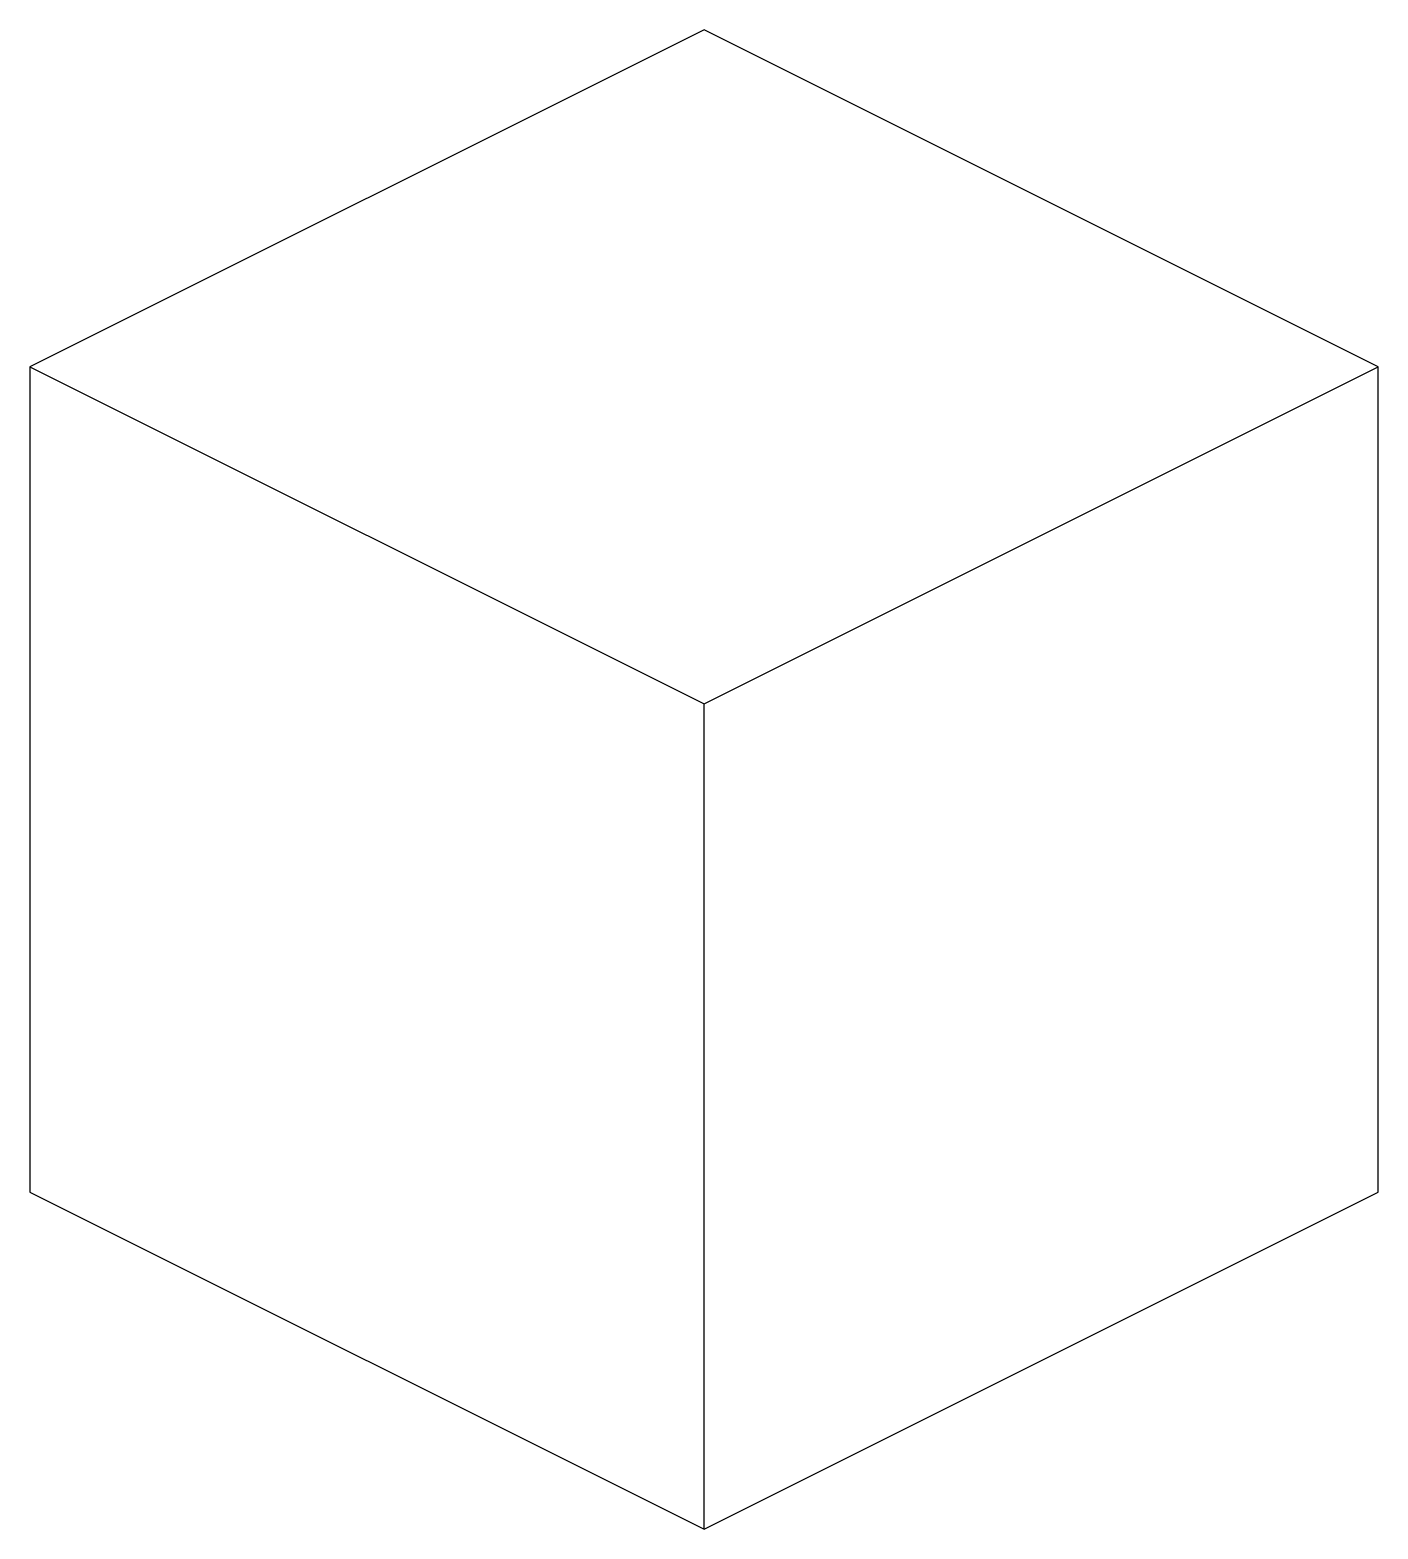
# Model space of a CAD drawing. Header units: metres. Extents: x -0.71 to 0.71, y -0.79 to 0.79.
import ezdxf

# ---------------------------------------------------------------- set-up
doc = ezdxf.new("R2010")
doc.units = ezdxf.units.M
doc.layers.add('EXPORT', color=7, linetype='CONTINUOUS')
doc.layers.add('EXPORT-PERFIL', color=7, linetype='CONTINUOUS')

msp = doc.modelspace()

# ---------------------------------------------------------------- linework, layer by layer
at = {"layer": 'EXPORT'}
for p, q in [((-0.7071, 0.433), (0, 0.0795)), ((0, 0.0795), (0.7071, 0.433)), ((0, -0.7866), (0, 0.0795))]:
    msp.add_line(p, q, dxfattribs=at)
at = {"layer": 'EXPORT-PERFIL'}
for p, q in [((0, 0.7866), (-0.7071, 0.433)), ((0.7071, 0.433), (0, 0.7866)), ((0, 0.7866), (0, 0.7865)), ((-0.7071, 0.433), (-0.7071, -0.433)), ((0.7071, -0.433), (0.7071, 0.433)), ((-0.7071, -0.433), (0, -0.7866)), ((-0.707, -0.433), (-0.7071, -0.433)), ((0, -0.7866), (0.7071, -0.433)), ((0.7071, -0.433), (0.707, -0.433))]:
    msp.add_line(p, q, dxfattribs=at)

doc.saveas('drawing.dxf')
